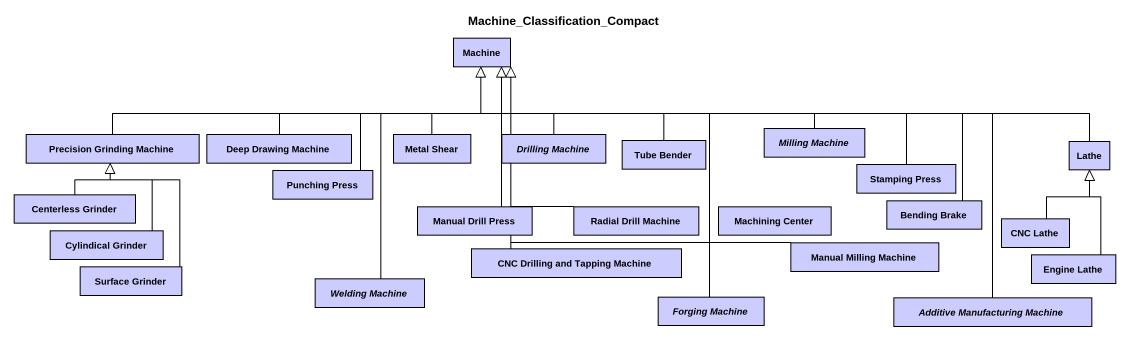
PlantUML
@startuml
title Machine_Classification_Compact
hide circle
hide empty members
class Machine #CCCCFF
class "Precision Grinding Machine" as Precision_Grinding_Machine #CCCCFF
class "Deep Drawing Machine" as Deep_Drawing_Machine #CCCCFF
class "Metal Shear" as Metal_Shear #CCCCFF
abstract class "Drilling Machine" as Drilling_Machine #CCCCFF
class "Tube Bender" as Tube_Bender #CCCCFF
abstract class "Milling Machine" as Milling_Machine #CCCCFF
class Lathe #CCCCFF
class "Punching Press" as Punching_Press #CCCCFF
class "Stamping Press" as Stamping_Press #CCCCFF
class "Centerless Grinder" as Centerless_Grinder #CCCCFF
class "Cylindical Grinder" as Cylindical_Grinder #CCCCFF
class "Manual Drill Press" as Manual_Drill_Press #CCCCFF
class "Radial Drill Machine" as Radial_Drill_Machine #CCCCFF
class "Machining Center" as Machining_Center #CCCCFF
class "Bending Brake" as Bending_Brake #CCCCFF
class "CNC Lathe" as CNC_Lathe #CCCCFF
class "Surface Grinder" as Surface_Grinder #CCCCFF
class "CNC Drilling and Tapping Machine" as CNC_Drilling_and_Tapping #CCCCFF
class "Manual Milling Machine" as Manual_Milling_Machine #CCCCFF
class "Engine Lathe" as Engine_Lathe #CCCCFF
abstract class "Welding Machine" as Welding_Machine #CCCCFF
abstract class "Forging Machine" as Forging_Machine #CCCCFF
abstract class "Additive Manufacturing Machine" as Additive_Manufacturing #CCCCFF
Precision_Grinding_Machine -right-|> Machine
Deep_Drawing_Machine -right-|> Machine
Metal_Shear -up-|> Machine
Drilling_Machine -up-|> Machine
Tube_Bender -left-|> Machine
Milling_Machine -left-|> Machine
Lathe -left-|> Machine
Punching_Press -up-|> Machine
Stamping_Press -left-|> Machine
Centerless_Grinder -up-|> Precision_Grinding_Machine
Cylindical_Grinder -up-|> Precision_Grinding_Machine
Manual_Drill_Press -up-|> Machine
Radial_Drill_Machine -up-|> Machine
Bending_Brake -left-|> Machine
CNC_Lathe -up-|> Lathe
Surface_Grinder -up-|> Precision_Grinding_Machine
CNC_Drilling_and_Tapping -up-|> Machine
Manual_Milling_Machine -left-|> Machine
Engine_Lathe -up-|> Lathe
Welding_Machine -up-|> Machine
Forging_Machine -up-|> Machine
Additive_Manufacturing -left-|> Machine
@enduml
